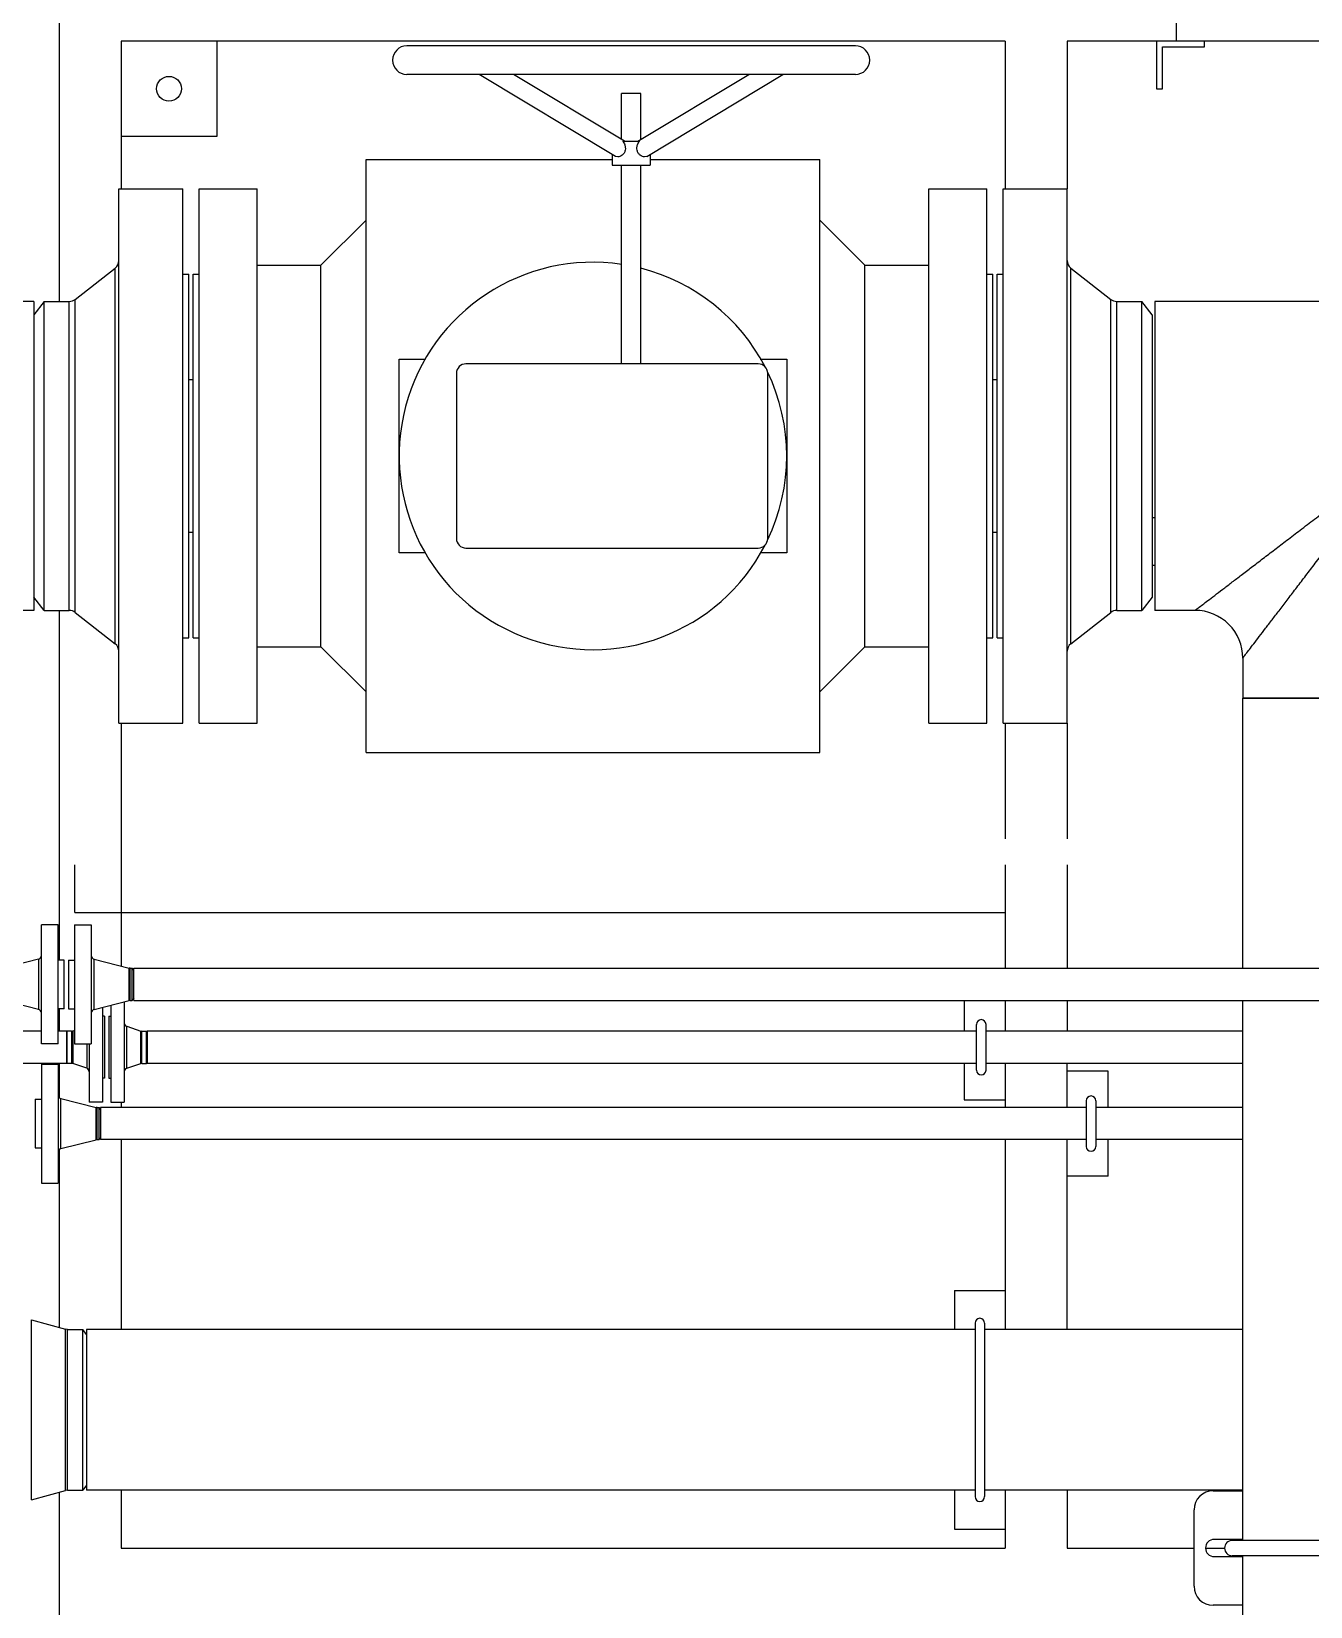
# Model space of a CAD drawing. Header units: millimetres. Extents: x 18255 to 228708, y -2217 to 146640.
# Drawn here: x 78771 to 80111, y 91502 to 93153 of the extents above; entities that cross this region are included whole.
import ezdxf

# ---------------------------------------------------------------- set-up
doc = ezdxf.new("R2010")
doc.units = ezdxf.units.MM
doc.layers.add('设备', color=8, linetype='Continuous')

msp = doc.modelspace()

# ---------------------------------------------------------------- linework, layer by layer
at = {"layer": '设备'}
for p, q in [((78799.9, 93208.3), (78799.9, 92870.3)), ((79970.4, 93163.3), (79970.4, 93143.3)), ((78864.9, 93143.3), (78864.9, 92988.3)), ((79791.1, 93143.3), (78864.9, 93143.3)), ((78964.9, 93143.3), (78964.9, 93043.3)), ((79634.2, 93138.3), (79164.2, 93138.3)), ((79791.1, 93143.3), (79791.1, 92988.3)), ((79856.1, 93143.3), (79856.1, 92988.3)), ((81784.9, 93143.3), (79856.1, 93143.3)), ((79949.9, 93143.3), (79949.9, 93093.3)), ((79955.9, 93093.3), (79955.9, 93137.3)), ((79955.9, 93137.3), (79999.9, 93137.3)), ((79999.9, 93137.3), (79999.9, 93143.3)), ((79634.2, 93108.3), (79164.2, 93108.3)), ((79382.9, 93022.4), (79240.1, 93108.3)), ((79392.1, 93038.3), (79275.8, 93108.3)), ((79406.3, 93038.3), (79522.6, 93108.3)), ((79415.5, 93022.4), (79558.3, 93108.3)), ((79389.2, 93040.1), (79389.2, 93088.3)), ((79409.2, 93088.3), (79389.2, 93088.3)), ((79409.2, 93040.1), (79409.2, 93088.3)), ((79949.9, 93093.3), (79955.9, 93093.3)), ((78964.9, 93043.3), (78864.9, 93043.3)), ((79390.5, 93038.3), (79407.9, 93038.3)), ((79121.6, 92397.3), (79121.6, 93019.3)), ((79121.6, 93019.3), (79379.2, 93019.3)), ((79379.2, 93024.6), (79379.2, 93013.3)), ((79385.1, 93021.8), (79382.9, 93022.4)), ((79415.5, 93022.4), (79413.3, 93021.8)), ((79419.2, 93024.6), (79419.2, 93013.3)), ((79419.2, 93019.3), (79596.8, 93019.3)), ((79596.8, 92397.3), (79596.8, 93019.3)), ((79379.2, 93013.3), (79419.2, 93013.3)), ((79389.2, 92804.9), (79389.2, 93013.3)), ((79409.2, 92804.9), (79409.2, 93013.3)), ((78862.3, 92428.3), (78862.3, 92988.3)), ((78862.3, 92988.3), (78929.3, 92988.3)), ((78929.3, 92428.3), (78929.3, 92988.3)), ((78946.6, 92428.3), (78946.6, 92988.3)), ((78946.6, 92988.3), (79007.2, 92988.3)), ((79007.2, 92428.3), (79007.2, 92988.3)), ((79711.2, 92428.3), (79711.2, 92988.3)), ((79711.2, 92988.3), (79771.8, 92988.3)), ((79771.8, 92428.3), (79771.8, 92988.3)), ((79789.1, 92428.3), (79789.1, 92988.3)), ((79789.1, 92988.3), (79856.1, 92988.3)), ((79856.1, 92428.3), (79856.1, 92988.3)), ((79074.2, 92908.3), (79121.6, 92955.7)), ((79596.8, 92955.7), (79644.2, 92908.3)), ((78816.5, 92872.4), (78858.5, 92905.3)), ((78858.5, 92511.3), (78858.5, 92905.3)), ((79007.2, 92908.3), (79074.2, 92908.3)), ((79074.2, 92508.3), (79074.2, 92908.3)), ((79644.2, 92508.3), (79644.2, 92908.3)), ((79644.2, 92908.3), (79711.2, 92908.3)), ((79859.9, 92905.3), (79901.9, 92872.4)), ((79859.9, 92511.3), (79859.9, 92905.3)), ((78929.3, 92898.8), (78935.7, 92898.8)), ((78935.7, 92517.8), (78935.7, 92898.8)), ((78940.2, 92517.8), (78940.2, 92898.8)), ((78940.2, 92898.8), (78946.6, 92898.8)), ((79771.8, 92898.8), (79778.2, 92898.8)), ((79778.2, 92517.8), (79778.2, 92898.8)), ((79782.7, 92517.8), (79782.7, 92898.8)), ((79782.7, 92898.8), (79789.1, 92898.8)), ((78773.3, 92870.3), (78611.7, 92870.3)), ((78773.3, 92870.3), (78773.3, 92546.4)), ((78784.1, 92870.3), (78773.3, 92856.3)), ((78784.1, 92546.4), (78784.1, 92870.3)), ((78784.1, 92870.3), (78810.4, 92870.3)), ((78810.4, 92546.4), (78810.4, 92870.3)), ((78816.5, 92544.3), (78816.5, 92872.4)), ((79901.9, 92544.3), (79901.9, 92872.4)), ((79908.1, 92546.4), (79908.1, 92870.3)), ((79908.1, 92870.3), (79934.4, 92870.3)), ((79945.1, 92856.3), (79934.4, 92870.3)), ((79934.4, 92546.4), (79934.4, 92870.3)), ((79948.1, 92870.3), (79948.1, 92546.4)), ((80456.1, 92870.3), (79948.1, 92870.3)), ((79945.1, 92856.3), (79945.1, 92560.4)), ((79156.1, 92606.8), (79156.1, 92809.9)), ((79156.1, 92809.9), (79183.7, 92809.9)), ((79532.3, 92804.9), (79226.1, 92804.9)), ((79534.4, 92809.9), (79562.3, 92809.9)), ((79562.3, 92809.9), (79562.3, 92606.8)), ((78935.7, 92788.3), (78940.2, 92788.3)), ((79216.1, 92794.9), (79216.1, 92621.8)), ((79542.3, 92621.8), (79542.3, 92794.9)), ((79778.2, 92788.3), (79782.7, 92788.3)), ((79948.1, 92643.3), (79945.1, 92643.3)), ((78935.7, 92628.3), (78940.2, 92628.3)), ((79778.2, 92628.3), (79782.7, 92628.3)), ((79183.7, 92606.8), (79156.1, 92606.8)), ((79226.1, 92611.8), (79532.3, 92611.8)), ((79562.3, 92606.8), (79534.4, 92606.8)), ((79948.1, 92593.3), (79945.1, 92593.3)), ((78784.1, 92546.4), (78773.3, 92560.4)), ((79945.1, 92560.4), (79934.4, 92546.4)), ((78773.3, 92546.4), (78717.4, 92546.4)), ((78784.1, 92546.4), (78810.4, 92546.4)), ((78799.9, 92546.4), (78799.9, 92179.8)), ((78816.5, 92544.3), (78858.5, 92511.3)), ((79859.9, 92511.3), (79901.9, 92544.3)), ((79908.1, 92546.4), (79934.4, 92546.4)), ((79990.2, 92546.4), (79948.1, 92546.4)), ((78929.3, 92517.8), (78935.7, 92517.8)), ((78940.2, 92517.8), (78946.6, 92517.8)), ((79007.2, 92508.3), (79074.2, 92508.3)), ((79074.2, 92508.3), (79121.6, 92461)), ((79596.8, 92461), (79644.2, 92508.3)), ((79644.2, 92508.3), (79711.2, 92508.3)), ((79771.8, 92517.8), (79778.2, 92517.8)), ((79782.7, 92517.8), (79789.1, 92517.8)), ((80040.2, 92496.4), (80040.2, 92454.3)), ((80040.2, 92171.2), (80040.2, 92454.3)), ((80040.2, 92454.3), (80172.1, 92454.3)), ((80172.1, 92454.3), (80040.2, 92454.3)), ((78862.3, 92428.3), (78929.3, 92428.3)), ((78864.9, 92428.3), (78864.9, 92173.4)), ((78946.6, 92428.3), (79007.2, 92428.3)), ((79711.2, 92428.3), (79771.8, 92428.3)), ((79789.1, 92428.3), (79856.1, 92428.3)), ((79791.1, 92428.3), (79791.1, 92306.8)), ((79856.1, 92428.3), (79856.1, 92306.8)), ((79121.6, 92397.3), (79596.8, 92397.3)), ((78816.1, 92229.8), (78816.1, 92279.8)), ((79791.1, 92279.8), (79791.1, 92171.2)), ((79856.1, 92279.8), (79856.1, 92171.2)), ((78816.1, 92229.8), (79791.1, 92229.8)), ((78781.2, 92091.8), (78781.2, 92216.8)), ((78798.7, 92216.8), (78781.2, 92216.8)), ((78798.7, 92091.8), (78798.7, 92216.8)), ((78816, 92216.8), (78816, 92091.8)), ((78816, 92216.8), (78833.5, 92216.8)), ((78833.5, 92216.8), (78833.5, 92091.8)), ((78778.2, 92180.6), (78741.4, 92171.3)), ((78778.2, 92180.6), (78778.2, 92128.1)), ((78805.1, 92179.8), (78798.7, 92179.8)), ((78805.1, 92128.8), (78805.1, 92179.8)), ((78809.6, 92179.8), (78809.6, 92128.8)), ((78809.6, 92179.8), (78816, 92179.8)), ((78836.5, 92128.1), (78836.5, 92180.6)), ((78836.5, 92180.6), (78873.3, 92171.3)), ((78873.3, 92137.4), (78873.3, 92171.3)), ((78874.3, 92171.2), (78873.3, 92171.3)), ((78874.3, 92137.5), (78874.3, 92171.2)), ((78874.3, 92171.2), (78876.5, 92171.2)), ((78878, 92169.2), (78876.5, 92171.2)), ((78876.5, 92137.5), (78876.5, 92171.2)), ((78878, 92137.5), (78878, 92171.2)), ((78878, 92171.2), (80202.1, 92171.2)), ((78778.2, 92128.1), (78741.4, 92137.4)), ((78805.1, 92128.8), (78798.7, 92128.8)), ((78799.9, 92128.8), (78799.9, 92105.2)), ((78809.6, 92128.8), (78816, 92128.8)), ((78836.5, 92128.1), (78873.3, 92137.4)), ((78845.4, 92130.3), (78845.4, 92030.8)), ((78853.9, 92132.5), (78853.9, 92030.8)), ((78867.9, 92136), (78867.9, 92030.8)), ((78874.3, 92137.5), (78873.3, 92137.4)), ((78874.3, 92137.5), (78876.5, 92137.5)), ((78878, 92139.5), (78876.5, 92137.5)), ((78878, 92137.5), (80202.1, 92137.5)), ((79748.1, 92137.5), (79748.1, 92105.2)), ((79791.1, 92137.5), (79791.1, 92105.2)), ((79856.1, 92137.5), (79856.1, 92105.2)), ((80040.2, 91571.3), (80040.2, 92137.5)), ((78847.4, 92120.8), (78845.4, 92120.8)), ((78847.4, 92120.8), (78847.4, 92055.8)), ((78851.9, 92120.8), (78851.9, 92055.8)), ((78851.9, 92120.8), (78853.9, 92120.8)), ((78870.6, 92110.4), (78885.3, 92105.4)), ((78870.6, 92066.3), (78870.6, 92110.4)), ((79761.1, 92064.3), (79761.1, 92112.3)), ((79771.1, 92064.3), (79771.1, 92112.3)), ((78781.2, 92105.2), (78267.4, 92105.2)), ((78807.4, 92105.2), (78798.7, 92105.2)), ((78807.4, 92105.2), (78807.4, 92071.5)), ((78807.7, 92105), (78807.9, 92105.2)), ((78807.9, 92105.2), (78807.9, 92071.5)), ((78812.7, 92105.2), (78807.9, 92105.2)), ((78812.7, 92105.2), (78812.7, 92071.5)), ((78816, 92106.1), (78814, 92105.4)), ((78814, 92105.4), (78814, 92071.3)), ((78885.3, 92071.3), (78885.3, 92105.4)), ((78886.6, 92071.5), (78886.6, 92105.2)), ((78886.6, 92105.2), (78891.4, 92105.2)), ((78891.6, 92105), (78891.4, 92105.2)), ((78891.4, 92071.5), (78891.4, 92105.2)), ((78891.9, 92105.2), (78891.9, 92071.5)), ((79761.1, 92105.2), (78891.9, 92105.2)), ((80040.2, 92105.2), (79771.1, 92105.2)), ((78798.7, 92091.8), (78781.2, 92091.8)), ((78816, 92091.8), (78833.5, 92091.8)), ((78828.7, 92091.8), (78828.7, 92066.3)), ((78831.4, 92091.8), (78831.4, 92030.8)), ((78807.4, 92071.5), (78210.2, 92071.5)), ((78781.2, 92070.8), (78781.2, 91945.8)), ((78781.2, 92070.8), (78798.7, 92070.8)), ((78798.7, 92070.8), (78798.7, 91945.8)), ((78799.9, 92071.5), (78799.9, 92035.6)), ((78807.7, 92071.7), (78807.9, 92071.5)), ((78812.7, 92071.5), (78807.9, 92071.5)), ((78828.7, 92066.3), (78814, 92071.3)), ((78870.6, 92066.3), (78885.3, 92071.3)), ((78886.6, 92071.5), (78891.4, 92071.5)), ((78891.6, 92071.7), (78891.4, 92071.5)), ((79761.1, 92071.5), (78891.9, 92071.5)), ((79748.1, 92071.5), (79748.1, 92033.3)), ((80040.2, 92071.5), (79771.1, 92071.5)), ((79791.1, 92071.5), (79791.1, 92025.2)), ((79856.1, 92025.2), (79856.1, 92071.5)), ((79899.1, 92063.3), (79856.1, 92063.3)), ((79899.1, 92025.2), (79899.1, 92063.3)), ((78847.4, 92055.8), (78845.4, 92055.8)), ((78851.9, 92055.8), (78853.9, 92055.8)), ((78774.8, 92033.8), (78774.8, 91982.8)), ((78774.8, 92033.8), (78781.2, 92033.8)), ((78801.7, 91982.1), (78801.7, 92034.6)), ((78801.7, 92034.6), (78838.5, 92025.3)), ((78845.4, 92030.8), (78831.4, 92030.8)), ((78853.9, 92030.8), (78867.9, 92030.8)), ((78864.9, 92030.8), (78864.9, 92025.2)), ((79748.1, 92033.3), (79791.1, 92033.3)), ((79876.1, 92032.3), (79876.1, 91984.3)), ((79886.1, 92032.3), (79886.1, 91984.3)), ((78838.5, 91991.4), (78838.5, 92025.3)), ((78839.5, 92025.2), (78838.5, 92025.3)), ((78839.5, 91991.5), (78839.5, 92025.2)), ((78839.5, 92025.2), (78841.7, 92025.2)), ((78843.2, 92023.2), (78841.7, 92025.2)), ((78841.7, 91991.5), (78841.7, 92025.2)), ((78843.2, 92025.2), (78843.2, 91991.5)), ((79876.1, 92025.2), (78843.2, 92025.2)), ((80040.2, 92025.2), (79886.1, 92025.2)), ((78774.8, 91982.8), (78781.2, 91982.8)), ((78799.9, 91981.1), (78799.9, 91794.5)), ((78801.7, 91982.1), (78838.5, 91991.4)), ((78839.5, 91991.5), (78838.5, 91991.4)), ((78839.5, 91991.5), (78841.7, 91991.5)), ((78843.2, 91993.5), (78841.7, 91991.5)), ((79876.1, 91991.5), (78843.2, 91991.5)), ((78864.9, 91991.5), (78864.9, 91792.4)), ((79791.1, 91991.5), (79791.1, 91792.4)), ((79856.1, 91792.4), (79856.1, 91991.5)), ((80040.2, 91991.5), (79886.1, 91991.5)), ((79899.1, 91953.3), (79899.1, 91991.5)), ((78781.2, 91945.8), (78798.7, 91945.8)), ((79899.1, 91953.3), (79856.1, 91953.3)), ((79738.1, 91833.2), (79738.1, 91792.4)), ((79738.1, 91833.2), (79791.1, 91833.2)), ((78770.9, 91613.9), (78770.9, 91802.6)), ((78770.9, 91802.6), (78806.5, 91792.7)), ((79759.6, 91799.2), (79759.6, 91617.2)), ((79769.6, 91799.2), (79769.6, 91617.2)), ((78806.5, 91623.8), (78806.5, 91792.7)), ((78808.6, 91792.4), (78806.5, 91792.7)), ((78808.6, 91624.1), (78808.6, 91792.4)), ((78808.6, 91792.4), (78824.6, 91792.4)), ((78828.5, 91787.2), (78824.6, 91792.4)), ((78824.6, 91624.1), (78824.6, 91792.4)), ((78828.5, 91792.4), (78828.5, 91624.1)), ((79759.6, 91792.4), (78828.5, 91792.4)), ((80040.2, 91792.4), (79769.6, 91792.4)), ((78770.9, 91613.9), (78806.5, 91623.8)), ((78799.9, 91622), (78799.9, 91287.8)), ((78808.6, 91624.1), (78806.5, 91623.8)), ((78808.6, 91624.1), (78824.6, 91624.1)), ((78828.5, 91629.2), (78824.6, 91624.1)), ((79759.6, 91624.1), (78828.5, 91624.1)), ((78864.9, 91624.1), (78864.9, 91563.3)), ((79738.1, 91624.1), (79738.1, 91583.2)), ((80040.2, 91624.1), (79769.6, 91624.1)), ((79791.1, 91624.1), (79791.1, 91563.3)), ((79856.1, 91624.1), (79856.1, 91563.3)), ((80009.1, 91623.3), (80040.2, 91623.3)), ((79989.1, 91523.3), (79989.1, 91603.3)), ((79738.1, 91583.2), (79791.1, 91583.2)), ((80040.2, 91572.3), (80010.1, 91572.3)), ((80375.1, 91571.3), (80029.1, 91571.3)), ((78864.9, 91563.3), (79791.1, 91563.3)), ((79856.1, 91563.3), (79989.1, 91563.3)), ((80001.2, 91563.3), (80021.1, 91563.3)), ((80010.1, 91554.3), (80040.2, 91554.3)), ((80375.1, 91555.3), (80029.1, 91555.3)), ((80040.2, 91279.2), (80040.2, 91555.3)), ((80040.2, 91503.3), (80009.1, 91503.3))]:
    msp.add_line(p, q, dxfattribs=at)
msp.add_circle((78914.9, 93093.3), 13, dxfattribs=at)
for centre, radius, start, end in [((79164.2, 93123.3), 15, 90, 270), ((79634.2, 93123.3), 15, 270, 90), ((79379.7, 93030.2), 13.5, 33.6893, 36.9636), ((79418.7, 93030.2), 13.5, 143.0364, 146.3079), ((78852.3, 92913.2), 10, 308.1155, 0), ((79359.2, 92708.3), 203.1, 81.4795, 332.595), ((79359.2, 92708.3), 203.1, 27.405, 75.7354), ((79866.1, 92913.2), 10, 180, 231.8845), ((78810.4, 92880.3), 10, 270, 308.1155), ((79908.1, 92880.3), 10, 231.8845, 270), ((79226.1, 92794.9), 10, 90, 180), ((79532.3, 92794.9), 10, 0, 90), ((79359.2, 92708.3), 203.1, 334.2749, 25.7251), ((79226.1, 92621.8), 10, 180, 270), ((79532.3, 92621.8), 10, 270, 0), ((78810.4, 92536.4), 10, 51.8845, 90), ((79908.1, 92536.4), 10, 90, 128.1155), ((79990.2, 92496.4), 50, 359.9999, 90.0001), ((78852.3, 92503.5), 10, 0, 51.8845), ((79866.1, 92503.5), 10, 128.1155, 180), ((78777.2, 92184.5), 4, 284.1366, 0), ((78837.5, 92184.5), 4, 180, 255.8634), ((78777.2, 92124.2), 4, 0, 75.8634), ((78837.5, 92124.2), 4, 104.1366, 180), ((78871.9, 92114.2), 4, 180, 251.1364), ((79766.1, 92112.3), 5, 0, 180), ((78812.7, 92109.2), 4, 270, 288.8636), ((78886.6, 92109.2), 4, 251.1364, 270), ((78812.7, 92067.5), 4, 71.1364, 90), ((78827.4, 92062.5), 4, 0, 71.1364), ((78871.9, 92062.5), 4, 108.8636, 180), ((78886.6, 92067.5), 4, 90, 108.8636), ((79766.1, 92064.3), 5, 180, 0), ((78802.7, 92038.5), 4, 180, 255.8634), ((79881.1, 92032.3), 5, 0, 180), ((78802.7, 91978.2), 4, 104.1366, 180), ((79881.1, 91984.3), 5, 180, 0), ((79764.6, 91799.2), 5, 0, 180), ((79764.6, 91617.2), 5, 180, 0), ((80009.1, 91603.3), 20, 90, 180), ((80010.1, 91563.3), 9, 90, 270), ((80029.1, 91563.3), 8, 90, 270), ((80009.1, 91523.3), 20, 180, 270)]:
    msp.add_arc(centre, radius, start, end, dxfattribs=at)
for points, start_tangent, end_tangent in [([(79391, 93037.7), (79392.2, 93035.4), (79393.1, 93032.1), (79392.9, 93028.8), (79391.8, 93025.9), (79389.8, 93023.8), (79387.5, 93022.4), (79385.1, 93021.8)], (0.55473, -0.832031), (-1, 0)), ([(79413.3, 93021.8), (79411, 93022.3), (79408.6, 93023.7), (79406.7, 93025.9), (79405.5, 93028.8), (79405.3, 93032), (79406.2, 93035.4), (79407.4, 93037.7)], (-1, 0), (0.554771, 0.832003)), ([(79990.2, 92546.4), (79991.3, 92547.3), (79994.6, 92549.8), (79999.3, 92553.4), (80005.1, 92557.8), (80012.6, 92563.6), (80021.3, 92570.2), (80030.3, 92577.1), (80039.8, 92584.3), (80050.8, 92592.7), (80062.8, 92601.9), (80075.1, 92611.3), (80087.9, 92621.1), (80102.1, 92632), (80117.3, 92643.5), (80132.6, 92655.2), (80147.1, 92666.3), (80162.2, 92677.8), (80179.7, 92691.2), (80202.1, 92708.3)], (0.794584, 0.607154), (0.794629, 0.607095)), ([(80040.2, 92496.4), (80041, 92497.5), (80043.5, 92500.8), (80047.1, 92505.5), (80051.6, 92511.3), (80057.3, 92518.9), (80064, 92527.6), (80070.8, 92536.5), (80078.1, 92546), (80086.5, 92557), (80095.6, 92569), (80105.1, 92581.4), (80114.8, 92594.1), (80125.7, 92608.4), (80137.3, 92623.5), (80149, 92638.8), (80160.1, 92653.4), (80171.6, 92668.4), (80185, 92686), (80202.1, 92708.3)], (0.607146, 0.79459), (0.607095, 0.794629))]:
    msp.add_spline(points, degree=3, dxfattribs=dict(at, start_tangent=start_tangent, end_tangent=end_tangent))

doc.saveas('drawing.dxf')
